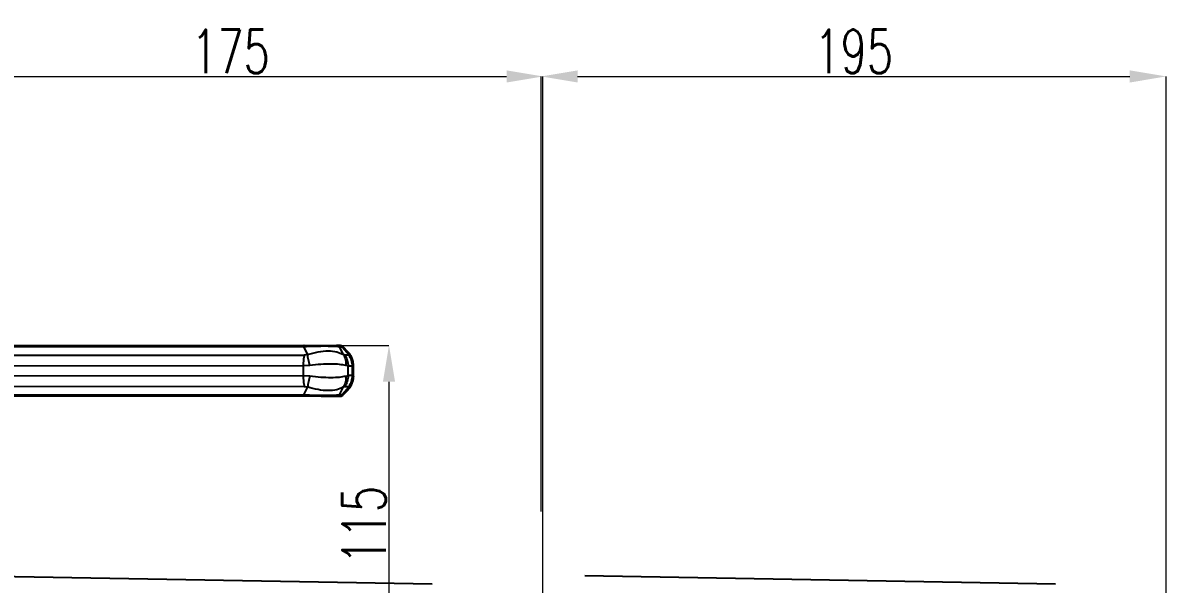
# Model space of a CAD drawing. Header units: millimetres. Extents: x 2251 to 4395, y 932 to 2449.
# Drawn here: x 3308.4 to 3623.1, y 1383.5 to 1538.1 of the extents above; entities that cross this region are included whole.
import ezdxf

# ---------------------------------------------------------------- set-up
doc = ezdxf.new("R2010")
doc.units = ezdxf.units.MM
doc.layers.add('AM_5', color=3, linetype='Continuous', lineweight=25)
doc.styles.add('SLDTEXTSTYLE1', font='txt.shx', dxfattribs={"width": 0.7, "bigfont": 'gbcbig.shx'})
doc.dimstyles.new('SLDDIMSTYLE12$0', dxfattribs={"dimtxt": 12, "dimasz": 10, "dimexe": 0, "dimexo": 0.0625, "dimgap": 0.875, "dimtad": 1, "dimdec": 1, "dimlfac": 1.8, "dimrnd": 1e-09, "dimzin": 12, "dimdsep": 46, "dimtxsty": 'SLDTEXTSTYLE1', "dimcen": 0.09, "dimdle": 8.16, "dimclrd": 3, "dimclre": 3, "dimadec": 0, "dimazin": 3, "dimtfac": 1, "dimtdec": 1, "dimtofl": 0, "dimtmove": 0, "dimatfit": 3, "dimfxl": 0, "dimfrac": 2, "dimtolj": 1, "dimlwd": 5, "dimlwe": 5, "dimarcsym": 0})

# ---------------------------------------------------------------- blocks, each defined once
blk = doc.blocks.new('*D66')
at = {"layer": 'AM_5', "color": 3, "lineweight": 5, "transparency": 16777216}
blk.add_line((3279.59, 1403.57), (3279.59, 1523.32), dxfattribs=at)
at = {"layer": 'AM_5', "color": 3, "linetype": 'Continuous', "lineweight": 5, "transparency": 16777216}
for p, q in [((3289.59, 1523.32), (3441.59, 1523.32)), ((3451.59, 1326.42), (3451.59, 1523.32))]:
    blk.add_line(p, q, dxfattribs=at)
at = {"layer": 'AM_5', "color": 3, "transparency": 16777216}
for points in [[(3289.59, 1524.99), (3289.59, 1521.65), (3279.59, 1523.32)], [(3441.59, 1524.99), (3441.59, 1521.65), (3451.59, 1523.32)]]:
    blk.add_solid(points, dxfattribs=at)
at = {"layer": 'Defpoints', "color": 0, "transparency": 16777216}
for p in [(3451.59, 1523.32), (3279.59, 1403.51), (3451.59, 1326.36)]:
    blk.add_point(p, dxfattribs=at)
at = {"layer": 'AM_5', "color": 0, "transparency": 16777216, "insert": (3365.59, 1530.2), "char_height": 12, "attachment_point": 5, "style": 'SLDTEXTSTYLE1'}
blk.add_mtext('\\A1;175', dxfattribs=at)
blk = doc.blocks.new('*D67')
at = {"layer": 'AM_5', "color": 3, "lineweight": 5, "transparency": 16777216}
blk.add_line((3451.13, 1403.57), (3451.13, 1523.32), dxfattribs=at)
at = {"layer": 'AM_5', "color": 3, "linetype": 'Continuous', "lineweight": 5, "transparency": 16777216}
for p, q in [((3461.13, 1523.32), (3613.14, 1523.32)), ((3623.14, 1326.42), (3623.14, 1523.32))]:
    blk.add_line(p, q, dxfattribs=at)
at = {"layer": 'AM_5', "color": 3, "transparency": 16777216}
for points in [[(3461.13, 1524.99), (3461.13, 1521.65), (3451.13, 1523.32)], [(3613.14, 1524.99), (3613.14, 1521.65), (3623.14, 1523.32)]]:
    blk.add_solid(points, dxfattribs=at)
at = {"layer": 'Defpoints', "color": 0, "transparency": 16777216}
for p in [(3623.14, 1523.32), (3451.13, 1403.51), (3623.14, 1326.36)]:
    blk.add_point(p, dxfattribs=at)
at = {"layer": 'AM_5', "color": 0, "transparency": 16777216, "insert": (3537.13, 1530.2), "char_height": 12, "attachment_point": 5, "style": 'SLDTEXTSTYLE1'}
blk.add_mtext('\\A1;195', dxfattribs=at)
blk = doc.blocks.new('*D75')
at = {"layer": 'AM_5', "color": 3, "lineweight": 5, "transparency": 16777216}
blk.add_line((3394.85, 1449.28), (3409.2, 1449.28), dxfattribs=at)
at = {"layer": 'AM_5', "color": 3, "linetype": 'Continuous', "lineweight": 5, "transparency": 16777216}
for p, q in [((3409.2, 1439.28), (3409.2, 1341.83)), ((3149.26, 1331.83), (3409.2, 1331.83))]:
    blk.add_line(p, q, dxfattribs=at)
at = {"layer": 'AM_5', "color": 3, "transparency": 16777216}
for points in [[(3407.54, 1439.28), (3410.87, 1439.28), (3409.2, 1449.28)], [(3407.54, 1341.83), (3410.87, 1341.83), (3409.2, 1331.83)]]:
    blk.add_solid(points, dxfattribs=at)
at = {"layer": 'Defpoints', "color": 0, "transparency": 16777216}
for p in [(3394.79, 1449.28), (3149.2, 1331.83), (3409.2, 1331.83)]:
    blk.add_point(p, dxfattribs=at)
at = {"layer": 'AM_5', "color": 0, "transparency": 16777216, "insert": (3402.33, 1399.78), "char_height": 12, "attachment_point": 5, "rotation": 90, "style": 'SLDTEXTSTYLE1'}
blk.add_mtext('\\A1;115', dxfattribs=at)

msp = doc.modelspace()

# ---------------------------------------------------------------- linework, layer by layer
at = {"color": 7, "linetype": 'Continuous', "lineweight": 25}
for p, q in [((3385.665, 1448.889), (3292.01, 1448.832)), ((3292.231, 1449.23), (3385.885, 1449.288)), ((3385.665, 1448.889), (3386.772, 1446.74)), ((3395.508, 1449.272), (3394.791, 1449.277)), ((3396.668, 1446.728), (3395.56, 1448.878)), ((3395.56, 1448.878), (3396.277, 1448.872)), ((3396.431, 1448.928), (3396.277, 1448.872)), ((3396.277, 1448.872), (3398.275, 1446.716)), ((3396.466, 1448.941), (3396.431, 1448.928)), ((3398.06, 1447.357), (3396.536, 1449.002)), ((3291.736, 1446.569), (3385.868, 1446.627)), ((3386.772, 1446.74), (3385.868, 1446.627)), ((3397.001, 1446.613), (3396.668, 1446.728)), ((3398.104, 1446.605), (3397.001, 1446.613)), ((3397.97, 1447.365), (3397.999, 1447.304)), ((3397.999, 1447.304), (3398.275, 1446.716)), ((3398.275, 1446.716), (3398.104, 1446.605)), ((3385.593, 1443.629), (3291.461, 1443.571)), ((3387.4, 1443.742), (3385.593, 1443.629)), ((3385.593, 1443.629), (3385.593, 1440.962)), ((3397.962, 1443.614), (3397.295, 1443.73)), ((3397.962, 1440.947), (3397.962, 1443.614)), ((3397.962, 1443.614), (3399.065, 1443.606)), ((3399.407, 1443.715), (3399.065, 1443.606)), ((3399.065, 1443.606), (3399.065, 1440.939)), ((3399.3, 1443.885), (3399.353, 1443.801)), ((3399.452, 1440.732), (3399.452, 1443.801)), ((3291.461, 1440.904), (3385.593, 1440.962)), ((3385.593, 1440.962), (3387.4, 1440.85)), ((3397.295, 1440.838), (3397.962, 1440.947)), ((3399.065, 1440.939), (3397.962, 1440.947)), ((3399.065, 1440.939), (3399.407, 1440.823)), ((3399.353, 1440.732), (3399.3, 1440.645)), ((3390.571, 1435.253), (3277.159, 1435.183)), ((3385.869, 1437.96), (3291.736, 1437.902)), ((3292.01, 1435.632), (3385.665, 1435.689)), ((3385.885, 1435.288), (3292.231, 1435.23)), ((3386.772, 1437.848), (3385.665, 1435.689)), ((3385.869, 1437.96), (3386.772, 1437.848)), ((3395.508, 1435.272), (3394.791, 1435.277)), ((3395.56, 1435.678), (3396.668, 1437.836)), ((3396.277, 1435.672), (3395.56, 1435.678)), ((3398.275, 1437.824), (3396.277, 1435.672)), ((3396.277, 1435.672), (3396.532, 1435.568)), ((3396.538, 1435.535), (3398.054, 1437.167)), ((3396.668, 1437.836), (3397.001, 1437.947)), ((3397.001, 1437.947), (3398.104, 1437.939)), ((3397.995, 1437.218), (3397.969, 1437.161)), ((3398.275, 1437.824), (3397.995, 1437.218)), ((3398.104, 1437.939), (3398.275, 1437.824)), ((3421.113, 1383.542), (3291.586, 1385.803)), ((3592.661, 1383.542), (3463.135, 1385.803))]:
    msp.add_line(p, q, dxfattribs=at)
for points in [[(3385.885, 1449.288), (3385.864, 1449.283), (3385.821, 1449.273), (3385.761, 1449.19), (3385.707, 1449.065), (3385.679, 1448.948), (3385.665, 1448.889)], [(3394.791, 1449.277), (3394.865, 1449.272), (3395.014, 1449.262), (3395.224, 1449.179), (3395.414, 1449.054), (3395.511, 1448.936), (3395.56, 1448.878)], [(3396.277, 1448.872), (3396.228, 1448.931), (3396.131, 1449.048), (3395.941, 1449.174), (3395.731, 1449.256), (3395.582, 1449.267), (3395.508, 1449.272)], [(3385.868, 1446.627), (3385.789, 1446.168), (3385.63, 1445.25), (3385.605, 1444.169), (3385.593, 1443.629)], [(3397.001, 1446.613), (3397.278, 1446.154), (3397.833, 1445.236), (3397.919, 1444.155), (3397.962, 1443.614)], [(3398.104, 1446.605), (3398.381, 1446.146), (3398.935, 1445.227), (3399.022, 1444.146), (3399.065, 1443.606)], [(3385.593, 1440.962), (3385.606, 1440.421), (3385.631, 1439.34), (3385.789, 1438.42), (3385.869, 1437.96)], [(3397.962, 1440.947), (3397.919, 1440.407), (3397.833, 1439.326), (3397.278, 1438.406), (3397.001, 1437.947)], [(3399.065, 1440.939), (3399.022, 1440.399), (3398.935, 1439.317), (3398.381, 1438.398), (3398.104, 1437.939)], [(3385.885, 1435.288), (3385.864, 1435.293), (3385.821, 1435.304), (3385.761, 1435.387), (3385.707, 1435.513), (3385.679, 1435.631), (3385.665, 1435.689)], [(3395.56, 1435.678), (3395.511, 1435.619), (3395.414, 1435.501), (3395.224, 1435.376), (3395.014, 1435.293), (3394.865, 1435.282), (3394.791, 1435.277)], [(3396.277, 1435.672), (3396.228, 1435.614), (3396.131, 1435.496), (3395.941, 1435.371), (3395.731, 1435.287), (3395.582, 1435.277), (3395.508, 1435.272)]]:
    msp.add_open_spline(points, degree=3, dxfattribs=at)
for points, knots in [([(3395.56, 1448.878), (3395.12, 1448.917), (3394.302, 1448.99), (3391.888, 1449.026), (3388.889, 1448.997), (3386.795, 1448.927), (3385.665, 1448.889)], [0, 0, 0, 0, 0.2683795, 0.4991161, 0.7297085, 1, 1, 1, 1]), ([(3385.885, 1449.288), (3386.915, 1449.288), (3388.385, 1449.289), (3390.275, 1449.288), (3391.485, 1449.287), (3392.56, 1449.285), (3393.883, 1449.282), (3394.417, 1449.279), (3394.791, 1449.277)], [0, 0, 0, 0, 0.2713523, 0.38737, 0.5008964, 0.614411, 0.7305771, 1, 1, 1, 1]), ([(3386.772, 1446.74), (3387.755, 1447.031), (3389.688, 1447.603), (3392.491, 1447.828), (3394.968, 1447.596), (3396.095, 1447.021), (3396.668, 1446.728)], [0, 0, 0, 0, 0.2542867, 0.4999835, 0.7458358, 1, 1, 1, 1]), ([(3396.479, 1448.98), (3396.399, 1449.047), (3396.193, 1449.222), (3395.76, 1449.253), (3395.495, 1449.272)], [0, 0, 0, 0, 0.3878889, 1, 1, 1, 1]), ([(3387.4, 1443.742), (3387.273, 1444.286), (3387.018, 1445.372), (3386.854, 1446.284), (3386.772, 1446.74)], [0, 0, 0, 0, 0.5000005, 1, 1, 1, 1]), ([(3396.668, 1446.728), (3396.893, 1446.272), (3397.344, 1445.36), (3397.311, 1444.274), (3397.295, 1443.73)], [0, 0, 0, 0, 0.4999977, 1, 1, 1, 1]), ([(3399.409, 1443.883), (3399.391, 1444.224), (3399.353, 1444.914), (3399.028, 1445.908), (3398.581, 1446.758), (3398.172, 1447.202), (3397.999, 1447.389)], [0, 0, 0, 0, 0.2636578, 0.5332699, 0.8030498, 1, 1, 1, 1]), ([(3399.407, 1443.715), (3399.346, 1444.258), (3399.225, 1445.346), (3398.592, 1446.259), (3398.275, 1446.716)], [0, 0, 0, 0, 0.5000008, 1, 1, 1, 1]), ([(3397.295, 1443.73), (3396.761, 1443.84), (3395.709, 1444.056), (3393.261, 1444.147), (3390.43, 1444.062), (3388.422, 1443.85), (3387.4, 1443.742)], [0, 0, 0, 0, 0.2542566, 0.5000164, 0.7456194, 1, 1, 1, 1]), ([(3387.4, 1440.85), (3387.273, 1440.31), (3387.018, 1439.223), (3386.855, 1438.308), (3386.772, 1437.848)], [0, 0, 0, 0, 0.4968674, 1, 1, 1, 1]), ([(3387.4, 1440.85), (3388.422, 1440.742), (3390.43, 1440.53), (3393.261, 1440.441), (3395.709, 1440.524), (3396.761, 1440.732), (3397.295, 1440.838)], [0, 0, 0, 0, 0.2543758, 0.4999836, 0.7457388, 1, 1, 1, 1]), ([(3397.295, 1440.838), (3397.311, 1440.294), (3397.344, 1439.207), (3396.893, 1438.293), (3396.668, 1437.836)], [0, 0, 0, 0, 0.5000023, 1, 1, 1, 1]), ([(3397.997, 1437.138), (3398.17, 1437.326), (3398.58, 1437.77), (3399.028, 1438.621), (3399.353, 1439.615), (3399.391, 1440.305), (3399.41, 1440.647)], [0, 0, 0, 0, 0.19724921, 0.46693834, 0.73645063, 1, 1, 1, 1]), ([(3399.407, 1440.823), (3399.347, 1440.283), (3399.226, 1439.196), (3398.593, 1438.283), (3398.275, 1437.824)], [0, 0, 0, 0, 0.4968676, 1, 1, 1, 1]), ([(3385.665, 1435.689), (3386.785, 1435.653), (3388.87, 1435.585), (3391.863, 1435.551), (3394.293, 1435.577), (3395.116, 1435.643), (3395.56, 1435.678)], [0, 0, 0, 0, 0.2680966, 0.49882268, 0.72946368, 1, 1, 1, 1]), ([(3394.791, 1435.277), (3394.414, 1435.279), (3393.875, 1435.282), (3392.541, 1435.285), (3391.465, 1435.287), (3390.252, 1435.288), (3388.368, 1435.289), (3386.906, 1435.288), (3385.885, 1435.288)], [0, 0, 0, 0, 0.2715623, 0.3875926, 0.5011305, 0.6146375, 0.7308194, 1, 1, 1, 1]), ([(3396.668, 1437.836), (3396.095, 1437.547), (3394.968, 1436.978), (3392.484, 1436.752), (3389.68, 1436.986), (3387.748, 1437.559), (3386.772, 1437.848)], [0, 0, 0, 0, 0.2541572, 0.5000143, 0.7476258, 1, 1, 1, 1]), ([(3390.571, 1435.253), (3391.55, 1435.254), (3392.947, 1435.255), (3394.343, 1435.258), (3395.098, 1435.26), (3395.606, 1435.263), (3395.989, 1435.267), (3395.706, 1435.27), (3395.508, 1435.272)], [0, 0, 0, 0, 0.2713523, 0.38737, 0.5008964, 0.614411, 0.7305771, 1, 1, 1, 1]), ([(3394.872, 1435.266), (3394.999, 1435.267), (3395.565, 1435.269), (3396.123, 1435.298), (3396.405, 1435.505), (3396.507, 1435.58)], [0, 0, 0, 0, 0.1564038, 0.6938153, 1, 1, 1, 1])]:
    msp.add_open_spline(points, degree=3, knots=knots, dxfattribs=at)

# ---------------------------------------------------------------- dimensions: what is measured, and where the dimension line sits
at = {"layer": 'AM_5'}
for base, p1, p2, text, picture, middle in [((3451.587, 1523.321), (3279.586, 1403.507), (3451.587, 1326.355), '175', '*D66', (3365.587, 1530.196)), ((3623.135, 1523.321), (3451.135, 1403.507), (3623.135, 1326.355), '195', '*D67', (3537.135, 1530.196))]:
    dim = msp.add_linear_dim(base=base, p1=p1, p2=p2, text=text, dimstyle='SLDDIMSTYLE12$0', override={"dimlfac": 1, "dimpost": ''}, dxfattribs=at)
    dim.commit()
    dim.dimension.update_dxf_attribs({"geometry": picture, "text_midpoint": middle})
dim = msp.add_linear_dim(base=(3409.204, 1331.828), p1=(3394.791, 1449.277), p2=(3149.196, 1331.828), angle=90, text='115', dimstyle='SLDDIMSTYLE12$0', override={"dimlfac": 1}, dxfattribs=at)
dim.commit()
dim.dimension.update_dxf_attribs({"geometry": '*D75', "text_midpoint": (3409.204, 1399.782), "dimtype": 160})

doc.saveas('drawing.dxf')
